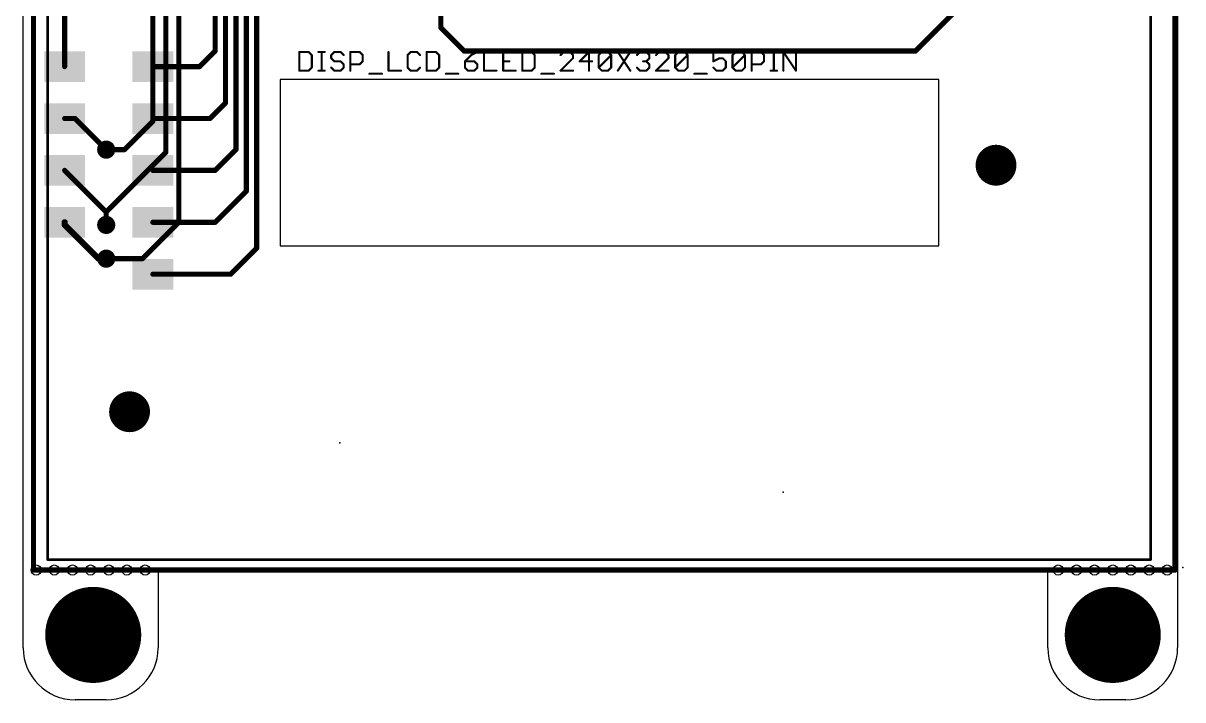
# Model space of a CAD drawing. Extents: x 0 to 56.8, y -6.3 to 91.2.
# Drawn here: x 0 to 56.8, y -6.3 to 26.8 of the extents above; entities that cross this region are included whole.
import ezdxf

# ---------------------------------------------------------------- set-up
doc = ezdxf.new("R2010")
doc.units = 0
for name, color, linetype in [('1', 12, 'CONTINUOUS'), ('16', 132, 'CONTINUOUS'), ('17', 110, 'CONTINUOUS'), ('18', 110, 'CONTINUOUS'), ('20', 4, 'CONTINUOUS'), ('22', 6, 'CONTINUOUS'), ('23', 53, 'CONTINUOUS'), ('24', 53, 'CONTINUOUS'), ('27', 253, 'CONTINUOUS'), ('41', 12, 'CONTINUOUS')]:
    doc.layers.add(name, color=color, linetype=linetype)

# ---------------------------------------------------------------- blocks, each defined once
blk = doc.blocks.new('RECT')
blk.add_solid([(-0.5, -0.5), (0.5, -0.5), (-0.5, 0.5), (0.5, 0.5)])
blk = doc.blocks.new('PIE')
at = {"const_width": 0.5}
blk.add_lwpolyline([(0, -0.25, 1), (0, 0.25, 1), (0, -0.25)], format="xyb", dxfattribs=at)
blk = doc.blocks.new('ROUNDP')
at = {"const_width": 0.5}
blk.add_lwpolyline([(0, -0.25, 1), (0, 0.25, 1), (0, -0.25)], format="xyb", dxfattribs=at)
blk = doc.blocks.new('ROUNDV')
at = {"const_width": 0.5}
blk.add_lwpolyline([(0, -0.25, 1), (0, 0.25, 1), (0, -0.25)], format="xyb", dxfattribs=at)

msp = doc.modelspace()

# ---------------------------------------------------------------- linework, layer by layer
at = {"layer": '1'}
for points, const_width in [([(0.508, 0), (0.508, 85.09)], 0.254), ([(56.388, 85.09), (56.388, 0)], 0.254), ([(11.43, 15.748), (11.43, 36.449)], 0.254), ([(10.414, 20.574), (10.414, 34.544)], 0.254), ([(10.922, 18.542), (10.922, 34.798)], 0.254), ([(9.906, 22.86), (9.906, 33.02)], 0.254), ([(50.353, 32.065), (43.688, 25.4)], 0.254), ([(20.444, 26.546), (20.444, 31.123)], 0.254), ([(9.398, 25.4), (9.398, 30.48)], 0.254), ([(2.032, 28.702), (2.032, 24.638)], 0.254), ([(21.59, 25.4), (20.444, 26.546)], 0.254), ([(8.636, 24.638), (9.398, 25.4)], 0.254), ([(43.688, 25.4), (21.59, 25.4)], 0.254), ([(6.35, 24.638), (8.636, 24.638)], 0.254), ([(9.144, 22.098), (9.906, 22.86)], 0.254), ([(2.032, 22.098), (2.54, 22.098)], 0.254), ([(2.54, 22.098), (4.064, 20.574)], 0.254), ([(6.35, 22.098), (9.144, 22.098)], 0.254), ([(9.398, 19.558), (10.414, 20.574)], 0.254), ([(2.032, 19.558), (4.064, 17.526)], 0.254), ([(6.35, 19.558), (9.398, 19.558)], 0.254), ([(9.398, 17.018), (10.922, 18.542)], 0.254), ([(4.064, 17.526), (4.064, 16.891)], 0.254), ([(2.032, 16.891), (2.032, 17.018)], 0.3048), ([(3.683, 15.24), (2.032, 16.891)], 0.3048), ([(6.35, 17.018), (9.398, 17.018)], 0.254), ([(3.683, 15.24), (4.064, 15.24)], 0.254), ([(10.16, 14.478), (11.43, 15.748)], 0.254), ([(6.35, 14.478), (10.16, 14.478)], 0.254), ([(56.388, 0), (0.508, 0)], 0.254)]:
    msp.add_lwpolyline(points, dxfattribs=dict(at, const_width=const_width))
for points, const_width in [([(20.4889, 26.5909, 1), (20.3991, 26.5011)], 0.127), ([(20.3805, 26.546, 1), (20.5075, 26.546)], 0.127), ([(9.3345, 25.4, 1), (9.4615, 25.4)], 0.127), ([(9.4429, 25.3551, 1), (9.3531, 25.4449)], 0.127), ([(21.59, 25.4635, 1), (21.59, 25.3365)], 0.127), ([(21.5451, 25.3551, 1), (21.6349, 25.4449)], 0.127), ([(43.6431, 25.4449, 1), (43.7329, 25.3551)], 0.127), ([(43.688, 25.3365, 1), (43.688, 25.4635)], 0.127), ([(1.9685, 24.638, 1), (2.0955, 24.638)], 0.127), ([(6.35, 24.7015, 1), (6.35, 24.5745)], 0.127), ([(8.5911, 24.6829, 1), (8.6809, 24.5931)], 0.127), ([(8.636, 24.5745, 1), (8.636, 24.7015)], 0.127), ([(9.8425, 22.86, 1), (9.9695, 22.86)], 0.127), ([(9.9509, 22.8151, 1), (9.8611, 22.9049)], 0.127), ([(2.032, 22.1615, 1), (2.032, 22.0345)], 0.127), ([(2.5849, 22.1429, 1), (2.4951, 22.0531)], 0.127), ([(2.54, 22.0345, 1), (2.54, 22.1615)], 0.127), ([(6.35, 22.1615, 1), (6.35, 22.0345)], 0.127), ([(9.0991, 22.1429, 1), (9.1889, 22.0531)], 0.127), ([(9.144, 22.0345, 1), (9.144, 22.1615)], 0.127), ([(4.0191, 20.5291, 1), (4.1089, 20.6189)], 0.127), ([(10.3505, 20.574, 1), (10.4775, 20.574)], 0.127), ([(10.4589, 20.5291, 1), (10.3691, 20.6189)], 0.127), ([(2.0769, 19.6029, 1), (1.9871, 19.5131)], 0.127), ([(6.35, 19.6215, 1), (6.35, 19.4945)], 0.127), ([(9.3531, 19.6029, 1), (9.4429, 19.5131)], 0.127), ([(9.398, 19.4945, 1), (9.398, 19.6215)], 0.127), ([(10.8585, 18.542, 1), (10.9855, 18.542)], 0.127), ([(10.9669, 18.4971, 1), (10.8771, 18.5869)], 0.127), ([(4.1275, 17.526, 1), (4.0005, 17.526)], 0.127), ([(4.0191, 17.4811, 1), (4.1089, 17.5709)], 0.127), ([(2.1082, 17.018, 1), (1.9558, 17.018)], 0.1524), ([(2.0859, 16.9449, 1), (1.9781, 16.8371)], 0.1524), ([(6.35, 17.0815, 1), (6.35, 16.9545)], 0.127), ([(9.3531, 17.0629, 1), (9.4429, 16.9731)], 0.127), ([(9.398, 16.9545, 1), (9.398, 17.0815)], 0.127), ([(1.9558, 16.891, 1), (2.1082, 16.891)], 0.1524), ([(4.0005, 16.891, 1), (4.1275, 16.891)], 0.127), ([(3.6291, 15.1861, 1), (3.7369, 15.2939)], 0.1524), ([(3.683, 15.3035, 1), (3.683, 15.1765)], 0.127), ([(4.064, 15.1765, 1), (4.064, 15.3035)], 0.127), ([(11.3665, 15.748, 1), (11.4935, 15.748)], 0.127), ([(11.4749, 15.7031, 1), (11.3851, 15.7929)], 0.127), ([(6.35, 14.5415, 1), (6.35, 14.4145)], 0.127), ([(10.1151, 14.5229, 1), (10.2049, 14.4331)], 0.127), ([(10.16, 14.4145, 1), (10.16, 14.5415)], 0.127), ([(0.508, 0.0635, 1), (0.508, -0.0635)], 0.127), ([(0.4445, 0, 1), (0.5715, 0)], 0.127), ([(56.3245, 0, 1), (56.4515, 0)], 0.127), ([(56.388, -0.0635, 1), (56.388, 0.0635)], 0.127)]:
    msp.add_lwpolyline(points, format="xyb", dxfattribs=dict(at, const_width=const_width))
at = {"layer": '16', "const_width": 0.254}
for points in [[(0.508, 0), (0.508, 85.09)], [(56.388, 85.09), (56.388, 0)], [(7.62, 34.163), (7.62, 17.018)], [(6.985, 29.718), (6.985, 20.447)], [(6.35, 27.813), (6.35, 21.971)], [(6.35, 21.971), (4.953, 20.574)], [(4.953, 20.574), (4.064, 20.574)], [(6.985, 20.447), (4.064, 17.526)], [(4.064, 17.526), (4.064, 16.891)], [(7.62, 17.018), (5.842, 15.24)], [(5.842, 15.24), (4.064, 15.24)], [(56.388, 0), (0.508, 0)]]:
    msp.add_lwpolyline(points, dxfattribs=at)
at = {"layer": '16', "const_width": 0.127}
for points in [[(6.2865, 21.971, 1), (6.4135, 21.971)], [(6.3949, 21.9261, 1), (6.3051, 22.0159)], [(4.064, 20.6375, 1), (4.064, 20.5105)], [(4.9081, 20.6189, 1), (4.9979, 20.5291)], [(4.953, 20.5105, 1), (4.953, 20.6375)], [(6.9215, 20.447, 1), (7.0485, 20.447)], [(7.0299, 20.4021, 1), (6.9401, 20.4919)], [(4.1275, 17.526, 1), (4.0005, 17.526)], [(4.0191, 17.5709, 1), (4.1089, 17.4811)], [(7.5565, 17.018, 1), (7.6835, 17.018)], [(7.6649, 16.9731, 1), (7.5751, 17.0629)], [(4.0005, 16.891, 1), (4.1275, 16.891)], [(4.064, 15.3035, 1), (4.064, 15.1765)], [(5.7971, 15.2849, 1), (5.8869, 15.1951)], [(5.842, 15.1765, 1), (5.842, 15.3035)], [(0.508, 0.0635, 1), (0.508, -0.0635)], [(0.4445, 0, 1), (0.5715, 0)], [(56.3245, 0, 1), (56.4515, 0)], [(56.388, -0.0635, 1), (56.388, 0.0635)]]:
    msp.add_lwpolyline(points, format="xyb", dxfattribs=at)
at = {"layer": '20'}
for p, q in [((0, -3.81), (0, 88.646)), ((56.515, 88.646), (56.515, -3.81)), ((44.831, 24.003), (12.573, 24.003)), ((12.573, 24.003), (12.573, 15.875)), ((44.831, 15.875), (44.831, 24.003)), ((12.573, 15.875), (44.831, 15.875)), ((6.604, 0), (6.604, -3.81)), ((50.165, 0), (6.604, 0)), ((50.165, -3.81), (50.165, 0)), ((4.064, -6.35), (2.54, -6.35)), ((53.975, -6.35), (52.705, -6.35))]:
    msp.add_line(p, q, dxfattribs=at)
for centre in [(0.635, 0), (1.524, 0), (2.413, 0), (3.302, 0), (4.191, 0), (5.08, 0), (5.969, 0), (50.673, 0), (51.562, 0), (52.451, 0), (53.34, 0), (54.229, 0), (55.118, 0), (56.007, 0)]:
    msp.add_circle(centre, 0.25, dxfattribs=at)
for centre, start, end in [((2.54, -3.81), 180, 270), ((4.064, -3.81), 270, 0), ((52.705, -3.81), 180, 270), ((53.975, -3.81), 270, 0)]:
    msp.add_arc(centre, 2.54, start, end, dxfattribs=at)
at = {"layer": '22', "const_width": 0.127}
for points in [[(1.194, 78.513), (1.194, 0.513)], [(55.194, 0.513), (55.194, 78.513)], [(1.194, 0.513), (55.194, 0.513)]]:
    msp.add_lwpolyline(points, dxfattribs=at)
at = {"layer": '22'}
for points, const_width in [([(1.194, 0.5448, 1), (1.194, 0.4813)], 0.0635), ([(55.194, 0.4813, 1), (55.194, 0.5448)], 0.0635), ([(1.1623, 0.513, 1), (1.2257, 0.513)], 0.0635), ([(55.1623, 0.513, 1), (55.2258, 0.513)], 0.0635), ([(3.429, -5.425, 1), (3.429, -0.925, 1), (3.429, -5.425)], 0.2032), ([(53.34, -5.425, 1), (53.34, -0.925, 1), (53.34, -5.425)], 0.2032)]:
    msp.add_lwpolyline(points, format="xyb", dxfattribs=dict(at, const_width=const_width))
at = {"layer": '23'}
for p in [(2.032, 24.638), (6.35, 24.638), (2.032, 22.098), (6.35, 22.098), (2.032, 19.558), (6.35, 19.558), (47.625, 19.812), (2.032, 17.018), (6.35, 17.018), (6.35, 14.478), (5.207, 7.747), (15.494, 6.223), (37.211, 3.81)]:
    msp.add_point(p, dxfattribs=at)
at = {"layer": '24'}
for p in [(56.769, 0.127), (3.429, -3.175), (53.34, -3.175)]:
    msp.add_point(p, dxfattribs=at)
at = {"layer": '27', "const_width": 0.1016}
for points in [[(13.5188, 25.354), (13.5188, 24.4388)], [(13.9764, 25.354), (13.5188, 25.354)], [(14.1289, 25.2015), (13.9764, 25.354)], [(14.1289, 24.5913), (14.1289, 25.2015)], [(14.4543, 25.354), (14.7594, 25.354)], [(14.6068, 24.4388), (14.6068, 25.354)], [(15.2305, 25.354), (15.078, 25.2015)], [(15.078, 25.2015), (15.078, 25.0489)], [(15.078, 25.0489), (15.2305, 24.8964)], [(15.5356, 25.354), (15.2305, 25.354)], [(15.6881, 25.2015), (15.5356, 25.354)], [(16.0135, 24.4388), (16.0135, 25.354)], [(16.0135, 25.354), (16.4711, 25.354)], [(16.4711, 25.354), (16.6236, 25.2015)], [(16.6236, 25.2015), (16.6236, 24.8964)], [(17.8846, 25.354), (17.8846, 24.4388)], [(18.9726, 25.354), (18.8201, 25.2015)], [(18.8201, 25.2015), (18.8201, 24.5913)], [(19.2777, 25.354), (18.9726, 25.354)], [(19.4302, 25.2015), (19.2777, 25.354)], [(19.7556, 25.354), (19.7556, 24.4388)], [(20.2132, 25.354), (19.7556, 25.354)], [(20.3657, 25.2015), (20.2132, 25.354)], [(20.3657, 24.5913), (20.3657, 25.2015)], [(21.9317, 25.2015), (21.6266, 24.8964)], [(22.2367, 25.354), (21.9317, 25.2015)], [(22.5621, 25.354), (22.5621, 24.4388)], [(24.1078, 25.354), (23.4977, 25.354)], [(23.4977, 25.354), (23.4977, 24.4388)], [(24.4332, 25.354), (24.4332, 24.4388)], [(24.8908, 25.354), (24.4332, 25.354)], [(25.0433, 25.2015), (24.8908, 25.354)], [(25.0433, 24.5913), (25.0433, 25.2015)], [(26.4567, 25.354), (26.3042, 25.2015)], [(26.3042, 24.4388), (26.9143, 25.0489)], [(26.7618, 25.354), (26.4567, 25.354)], [(26.9143, 25.2015), (26.7618, 25.354)], [(26.9143, 25.0489), (26.9143, 25.2015)], [(27.6973, 25.354), (27.2397, 24.8964)], [(27.6973, 24.4388), (27.6973, 25.354)], [(28.1753, 25.2015), (28.3278, 25.354)], [(28.1753, 24.5913), (28.1753, 25.2015)], [(28.1753, 24.5913), (28.7854, 25.2015)], [(28.3278, 25.354), (28.6329, 25.354)], [(28.6329, 25.354), (28.7854, 25.2015)], [(28.7854, 25.2015), (28.7854, 24.5913)], [(29.1108, 25.354), (29.7209, 24.4388)], [(29.7209, 25.354), (29.1108, 24.4388)], [(30.0463, 25.2015), (30.1988, 25.354)], [(30.1988, 25.354), (30.5039, 25.354)], [(30.5039, 25.354), (30.6564, 25.2015)], [(30.6564, 25.0489), (30.5039, 24.8964)], [(30.6564, 25.2015), (30.6564, 25.0489)], [(31.1343, 25.354), (30.9818, 25.2015)], [(30.9818, 24.4388), (31.5919, 25.0489)], [(31.4394, 25.354), (31.1343, 25.354)], [(31.5919, 25.2015), (31.4394, 25.354)], [(31.5919, 25.0489), (31.5919, 25.2015)], [(31.9173, 25.2015), (32.0699, 25.354)], [(31.9173, 24.5913), (31.9173, 25.2015)], [(31.9173, 24.5913), (32.5275, 25.2015)], [(32.0699, 25.354), (32.3749, 25.354)], [(32.3749, 25.354), (32.5275, 25.2015)], [(32.5275, 25.2015), (32.5275, 24.5913)], [(34.3985, 25.354), (33.7884, 25.354)], [(33.7884, 25.354), (33.7884, 24.8964)], [(33.7884, 24.8964), (34.0934, 25.0489)], [(34.0934, 25.0489), (34.246, 25.0489)], [(34.246, 25.0489), (34.3985, 24.8964)], [(34.7239, 25.2015), (34.8764, 25.354)], [(34.7239, 24.5913), (34.7239, 25.2015)], [(34.7239, 24.5913), (35.334, 25.2015)], [(34.8764, 25.354), (35.1815, 25.354)], [(35.1815, 25.354), (35.334, 25.2015)], [(35.334, 25.2015), (35.334, 24.5913)], [(35.6594, 24.4388), (35.6594, 25.354)], [(35.6594, 25.354), (36.117, 25.354)], [(36.117, 25.354), (36.2695, 25.2015)], [(36.2695, 25.2015), (36.2695, 24.8964)], [(36.5949, 25.354), (36.9, 25.354)], [(36.7475, 24.4388), (36.7475, 25.354)], [(37.2186, 24.4388), (37.2186, 25.354)], [(37.2186, 25.354), (37.8287, 24.4388)], [(37.8287, 24.4388), (37.8287, 25.354)], [(13.5188, 24.4388), (13.9764, 24.4388)], [(13.9764, 24.4388), (14.1289, 24.5913)], [(14.4543, 24.4388), (14.7594, 24.4388)], [(15.2305, 24.4388), (15.078, 24.5913)], [(15.2305, 24.8964), (15.5356, 24.8964)], [(15.5356, 24.4388), (15.2305, 24.4388)], [(15.5356, 24.8964), (15.6881, 24.7439)], [(15.6881, 24.5913), (15.5356, 24.4388)], [(15.6881, 24.7439), (15.6881, 24.5913)], [(16.4711, 24.7439), (16.0135, 24.7439)], [(16.6236, 24.8964), (16.4711, 24.7439)], [(17.8846, 24.4388), (18.4947, 24.4388)], [(18.8201, 24.5913), (18.9726, 24.4388)], [(18.9726, 24.4388), (19.2777, 24.4388)], [(19.2777, 24.4388), (19.4302, 24.5913)], [(19.7556, 24.4388), (20.2132, 24.4388)], [(20.2132, 24.4388), (20.3657, 24.5913)], [(21.6266, 24.8964), (21.6266, 24.5913)], [(22.0842, 24.8964), (21.6266, 24.8964)], [(21.6266, 24.5913), (21.7792, 24.4388)], [(21.7792, 24.4388), (22.0842, 24.4388)], [(22.2367, 24.7439), (22.0842, 24.8964)], [(22.0842, 24.4388), (22.2367, 24.5913)], [(22.2367, 24.5913), (22.2367, 24.7439)], [(22.5621, 24.4388), (23.1723, 24.4388)], [(23.4977, 24.8964), (23.8027, 24.8964)], [(23.4977, 24.4388), (24.1078, 24.4388)], [(24.4332, 24.4388), (24.8908, 24.4388)], [(24.8908, 24.4388), (25.0433, 24.5913)], [(26.9143, 24.4388), (26.3042, 24.4388)], [(27.2397, 24.8964), (27.8499, 24.8964)], [(28.3278, 24.4388), (28.1753, 24.5913)], [(28.6329, 24.4388), (28.3278, 24.4388)], [(28.7854, 24.5913), (28.6329, 24.4388)], [(30.1988, 24.4388), (30.0463, 24.5913)], [(30.5039, 24.4388), (30.1988, 24.4388)], [(30.5039, 24.8964), (30.3514, 24.8964)], [(30.5039, 24.8964), (30.6564, 24.7439)], [(30.6564, 24.5913), (30.5039, 24.4388)], [(30.6564, 24.7439), (30.6564, 24.5913)], [(31.5919, 24.4388), (30.9818, 24.4388)], [(32.0699, 24.4388), (31.9173, 24.5913)], [(32.3749, 24.4388), (32.0699, 24.4388)], [(32.5275, 24.5913), (32.3749, 24.4388)], [(33.9409, 24.4388), (33.7884, 24.5913)], [(34.246, 24.4388), (33.9409, 24.4388)], [(34.3985, 24.5913), (34.246, 24.4388)], [(34.3985, 24.8964), (34.3985, 24.5913)], [(34.8764, 24.4388), (34.7239, 24.5913)], [(35.1815, 24.4388), (34.8764, 24.4388)], [(35.334, 24.5913), (35.1815, 24.4388)], [(36.117, 24.7439), (35.6594, 24.7439)], [(36.2695, 24.8964), (36.117, 24.7439)], [(36.5949, 24.4388), (36.9, 24.4388)], [(16.949, 24.2863), (17.5592, 24.2863)], [(20.6911, 24.2863), (21.3012, 24.2863)], [(25.3687, 24.2863), (25.9788, 24.2863)], [(32.8529, 24.2863), (33.463, 24.2863)]]:
    msp.add_lwpolyline(points, dxfattribs=at)
at = {"layer": '27', "const_width": 0.0508}
for points in [[(13.5442, 25.354, 1), (13.4934, 25.354)], [(13.5188, 25.3794, 1), (13.5188, 25.3286)], [(13.9944, 25.3719, 1), (13.9584, 25.336)], [(13.9764, 25.3286, 1), (13.9764, 25.3794)], [(14.1543, 25.2015, 1), (14.1035, 25.2015)], [(14.111, 25.1835, 1), (14.1469, 25.2194)], [(14.4543, 25.3794, 1), (14.4543, 25.3286)], [(14.6322, 25.354, 1), (14.5814, 25.354)], [(14.7594, 25.3286, 1), (14.7594, 25.3794)], [(15.1034, 25.2015, 1), (15.0526, 25.2015)], [(15.06, 25.2194, 1), (15.096, 25.1835)], [(15.096, 25.0669, 1), (15.06, 25.031)], [(15.0526, 25.0489, 1), (15.1034, 25.0489)], [(15.2305, 25.3794, 1), (15.2305, 25.3286)], [(15.2485, 25.336, 1), (15.2126, 25.3719)], [(15.5535, 25.3719, 1), (15.5176, 25.336)], [(15.5356, 25.3286, 1), (15.5356, 25.3794)], [(15.6702, 25.1835, 1), (15.7061, 25.2194)], [(16.0389, 25.354, 1), (15.9881, 25.354)], [(16.0135, 25.3794, 1), (16.0135, 25.3286)], [(16.4891, 25.3719, 1), (16.4531, 25.336)], [(16.4711, 25.3286, 1), (16.4711, 25.3794)], [(16.649, 25.2015, 1), (16.5982, 25.2015)], [(16.6057, 25.1835, 1), (16.6416, 25.2194)], [(17.91, 25.354, 1), (17.8592, 25.354)], [(18.8455, 25.2015, 1), (18.7947, 25.2015)], [(18.8021, 25.2194, 1), (18.838, 25.1835)], [(18.9726, 25.3794, 1), (18.9726, 25.3286)], [(18.9906, 25.336, 1), (18.9546, 25.3719)], [(19.2956, 25.3719, 1), (19.2597, 25.336)], [(19.2777, 25.3286, 1), (19.2777, 25.3794)], [(19.4122, 25.1835, 1), (19.4482, 25.2194)], [(19.781, 25.354, 1), (19.7302, 25.354)], [(19.7556, 25.3794, 1), (19.7556, 25.3286)], [(20.2311, 25.3719, 1), (20.1952, 25.336)], [(20.2132, 25.3286, 1), (20.2132, 25.3794)], [(20.3911, 25.2015, 1), (20.3403, 25.2015)], [(20.3477, 25.1835, 1), (20.3837, 25.2194)], [(21.9203, 25.2242, 1), (21.943, 25.1787)], [(21.9496, 25.1835, 1), (21.9137, 25.2194)], [(22.2481, 25.3313, 1), (22.2254, 25.3767)], [(22.5875, 25.354, 1), (22.5367, 25.354)], [(23.4977, 25.3794, 1), (23.4977, 25.3286)], [(23.5231, 25.354, 1), (23.4723, 25.354)], [(24.1078, 25.3286, 1), (24.1078, 25.3794)], [(24.4586, 25.354, 1), (24.4078, 25.354)], [(24.4332, 25.3794, 1), (24.4332, 25.3286)], [(24.9087, 25.3719, 1), (24.8728, 25.336)], [(24.8908, 25.3286, 1), (24.8908, 25.3794)], [(25.0687, 25.2015, 1), (25.0179, 25.2015)], [(25.0253, 25.1835, 1), (25.0613, 25.2194)], [(26.2863, 25.2194, 1), (26.3222, 25.1835)], [(26.4567, 25.3794, 1), (26.4567, 25.3286)], [(26.4747, 25.336, 1), (26.4388, 25.3719)], [(26.7798, 25.3719, 1), (26.7439, 25.336)], [(26.7618, 25.3286, 1), (26.7618, 25.3794)], [(26.9397, 25.2015, 1), (26.8889, 25.2015)], [(26.8889, 25.0489, 1), (26.9397, 25.0489)], [(26.8964, 25.1835, 1), (26.9323, 25.2194)], [(26.9323, 25.031, 1), (26.8964, 25.0669)], [(27.7227, 25.354, 1), (27.6719, 25.354)], [(27.7153, 25.336, 1), (27.6794, 25.3719)], [(28.2007, 25.2015, 1), (28.1499, 25.2015)], [(28.1573, 25.2194, 1), (28.1932, 25.1835)], [(28.3278, 25.3794, 1), (28.3278, 25.3286)], [(28.3457, 25.336, 1), (28.3098, 25.3719)], [(28.6508, 25.3719, 1), (28.6149, 25.336)], [(28.6329, 25.3286, 1), (28.6329, 25.3794)], [(28.8108, 25.2015, 1), (28.76, 25.2015)], [(28.8033, 25.1835, 1), (28.7674, 25.2194)], [(28.7674, 25.1835, 1), (28.8033, 25.2194)], [(29.1319, 25.3681, 1), (29.0896, 25.3399)], [(29.742, 25.3399, 1), (29.6998, 25.3681)], [(30.0283, 25.2194, 1), (30.0643, 25.1835)], [(30.1988, 25.3794, 1), (30.1988, 25.3286)], [(30.2168, 25.336, 1), (30.1809, 25.3719)], [(30.5218, 25.3719, 1), (30.4859, 25.336)], [(30.5039, 25.3286, 1), (30.5039, 25.3794)], [(30.6818, 25.2015, 1), (30.631, 25.2015)], [(30.631, 25.0489, 1), (30.6818, 25.0489)], [(30.6385, 25.1835, 1), (30.6744, 25.2194)], [(30.6744, 25.031, 1), (30.6385, 25.0669)], [(30.9639, 25.2194, 1), (30.9998, 25.1835)], [(31.1343, 25.3794, 1), (31.1343, 25.3286)], [(31.1523, 25.336, 1), (31.1164, 25.3719)], [(31.4574, 25.3719, 1), (31.4214, 25.336)], [(31.4394, 25.3286, 1), (31.4394, 25.3794)], [(31.6173, 25.2015, 1), (31.5665, 25.2015)], [(31.5665, 25.0489, 1), (31.6173, 25.0489)], [(31.574, 25.1835, 1), (31.6099, 25.2194)], [(31.6099, 25.031, 1), (31.574, 25.0669)], [(31.9427, 25.2015, 1), (31.8919, 25.2015)], [(31.8994, 25.2194, 1), (31.9353, 25.1835)], [(32.0699, 25.3794, 1), (32.0699, 25.3286)], [(32.0878, 25.336, 1), (32.0519, 25.3719)], [(32.3929, 25.3719, 1), (32.357, 25.336)], [(32.3749, 25.3286, 1), (32.3749, 25.3794)], [(32.5529, 25.2015, 1), (32.5021, 25.2015)], [(32.5454, 25.1835, 1), (32.5095, 25.2194)], [(32.5095, 25.1835, 1), (32.5454, 25.2194)], [(33.7884, 25.3794, 1), (33.7884, 25.3286)], [(33.8138, 25.354, 1), (33.763, 25.354)], [(34.0934, 25.0743, 1), (34.0934, 25.0235)], [(34.1048, 25.0262, 1), (34.0821, 25.0716)], [(34.2639, 25.0669, 1), (34.228, 25.031)], [(34.246, 25.0235, 1), (34.246, 25.0743)], [(34.3985, 25.3286, 1), (34.3985, 25.3794)], [(34.7493, 25.2015, 1), (34.6985, 25.2015)], [(34.7059, 25.2194, 1), (34.7419, 25.1835)], [(34.8764, 25.3794, 1), (34.8764, 25.3286)], [(34.8944, 25.336, 1), (34.8585, 25.3719)], [(35.1994, 25.3719, 1), (35.1635, 25.336)], [(35.1815, 25.3286, 1), (35.1815, 25.3794)], [(35.3594, 25.2015, 1), (35.3086, 25.2015)], [(35.352, 25.1835, 1), (35.316, 25.2194)], [(35.316, 25.1835, 1), (35.352, 25.2194)], [(35.6848, 25.354, 1), (35.634, 25.354)], [(35.6594, 25.3794, 1), (35.6594, 25.3286)], [(36.135, 25.3719, 1), (36.099, 25.336)], [(36.117, 25.3286, 1), (36.117, 25.3794)], [(36.2949, 25.2015, 1), (36.2441, 25.2015)], [(36.2516, 25.1835, 1), (36.2875, 25.2194)], [(36.5949, 25.3794, 1), (36.5949, 25.3286)], [(36.7729, 25.354, 1), (36.7221, 25.354)], [(36.9, 25.3286, 1), (36.9, 25.3794)], [(37.244, 25.354, 1), (37.1932, 25.354)], [(37.2397, 25.3681, 1), (37.1975, 25.3399)], [(37.8541, 25.354, 1), (37.8033, 25.354)], [(13.5188, 24.4642, 1), (13.5188, 24.4134)], [(13.4934, 24.4388, 1), (13.5442, 24.4388)], [(13.9584, 24.4568, 1), (13.9944, 24.4208)], [(13.9764, 24.4134, 1), (13.9764, 24.4642)], [(14.1035, 24.5913, 1), (14.1543, 24.5913)], [(14.1469, 24.5734, 1), (14.111, 24.6093)], [(14.4543, 24.4642, 1), (14.4543, 24.4134)], [(14.5814, 24.4388, 1), (14.6322, 24.4388)], [(14.7594, 24.4134, 1), (14.7594, 24.4642)], [(15.096, 24.6093, 1), (15.06, 24.5734)], [(15.2305, 24.9218, 1), (15.2305, 24.871)], [(15.2305, 24.4642, 1), (15.2305, 24.4134)], [(15.2126, 24.8784, 1), (15.2485, 24.9144)], [(15.2126, 24.4208, 1), (15.2485, 24.4568)], [(15.5535, 24.9144, 1), (15.5176, 24.8784)], [(15.5176, 24.4568, 1), (15.5535, 24.4208)], [(15.5356, 24.871, 1), (15.5356, 24.9218)], [(15.5356, 24.4134, 1), (15.5356, 24.4642)], [(15.7135, 24.7439, 1), (15.6627, 24.7439)], [(15.6627, 24.5913, 1), (15.7135, 24.5913)], [(15.6702, 24.7259, 1), (15.7061, 24.7618)], [(15.7061, 24.5734, 1), (15.6702, 24.6093)], [(16.0135, 24.7693, 1), (16.0135, 24.7185)], [(15.9881, 24.4388, 1), (16.0389, 24.4388)], [(16.4531, 24.7618, 1), (16.4891, 24.7259)], [(16.4711, 24.7185, 1), (16.4711, 24.7693)], [(16.5982, 24.8964, 1), (16.649, 24.8964)], [(16.6416, 24.8784, 1), (16.6057, 24.9144)], [(17.8846, 24.4642, 1), (17.8846, 24.4134)], [(17.8592, 24.4388, 1), (17.91, 24.4388)], [(18.4947, 24.4134, 1), (18.4947, 24.4642)], [(18.838, 24.6093, 1), (18.8021, 24.5734)], [(18.7947, 24.5913, 1), (18.8455, 24.5913)], [(18.9726, 24.4642, 1), (18.9726, 24.4134)], [(18.9546, 24.4208, 1), (18.9906, 24.4568)], [(19.2597, 24.4568, 1), (19.2956, 24.4208)], [(19.2777, 24.4134, 1), (19.2777, 24.4642)], [(19.4482, 24.5734, 1), (19.4122, 24.6093)], [(19.7556, 24.4642, 1), (19.7556, 24.4134)], [(19.7302, 24.4388, 1), (19.781, 24.4388)], [(20.1952, 24.4568, 1), (20.2311, 24.4208)], [(20.2132, 24.4134, 1), (20.2132, 24.4642)], [(20.3403, 24.5913, 1), (20.3911, 24.5913)], [(20.3837, 24.5734, 1), (20.3477, 24.6093)], [(21.652, 24.8964, 1), (21.6012, 24.8964)], [(21.6266, 24.9218, 1), (21.6266, 24.871)], [(21.6087, 24.9144, 1), (21.6446, 24.8784)], [(21.6012, 24.5913, 1), (21.652, 24.5913)], [(21.6446, 24.6093, 1), (21.6087, 24.5734)], [(21.7792, 24.4642, 1), (21.7792, 24.4134)], [(21.7612, 24.4208, 1), (21.7971, 24.4568)], [(22.1022, 24.9144, 1), (22.0663, 24.8784)], [(22.0663, 24.4568, 1), (22.1022, 24.4208)], [(22.0842, 24.871, 1), (22.0842, 24.9218)], [(22.0842, 24.4134, 1), (22.0842, 24.4642)], [(22.2621, 24.7439, 1), (22.2113, 24.7439)], [(22.2113, 24.5913, 1), (22.2621, 24.5913)], [(22.2188, 24.7259, 1), (22.2547, 24.7618)], [(22.2547, 24.5734, 1), (22.2188, 24.6093)], [(22.5621, 24.4642, 1), (22.5621, 24.4134)], [(22.5367, 24.4388, 1), (22.5875, 24.4388)], [(23.1723, 24.4134, 1), (23.1723, 24.4642)], [(23.4977, 24.9218, 1), (23.4977, 24.871)], [(23.4977, 24.4642, 1), (23.4977, 24.4134)], [(23.4723, 24.4388, 1), (23.5231, 24.4388)], [(23.8027, 24.871, 1), (23.8027, 24.9218)], [(24.1078, 24.4134, 1), (24.1078, 24.4642)], [(24.4332, 24.4642, 1), (24.4332, 24.4134)], [(24.4078, 24.4388, 1), (24.4586, 24.4388)], [(24.8728, 24.4568, 1), (24.9087, 24.4208)], [(24.8908, 24.4134, 1), (24.8908, 24.4642)], [(25.0179, 24.5913, 1), (25.0687, 24.5913)], [(25.0613, 24.5734, 1), (25.0253, 24.6093)], [(26.3042, 24.4642, 1), (26.3042, 24.4134)], [(26.2863, 24.4568, 1), (26.3222, 24.4208)], [(26.9143, 24.4134, 1), (26.9143, 24.4642)], [(27.2397, 24.9218, 1), (27.2397, 24.871)], [(27.2218, 24.9144, 1), (27.2577, 24.8784)], [(27.6719, 24.4388, 1), (27.7227, 24.4388)], [(27.8499, 24.871, 1), (27.8499, 24.9218)], [(28.1932, 24.6093, 1), (28.1573, 24.5734)], [(28.1573, 24.6093, 1), (28.1932, 24.5734)], [(28.1499, 24.5913, 1), (28.2007, 24.5913)], [(28.3278, 24.4642, 1), (28.3278, 24.4134)], [(28.3098, 24.4208, 1), (28.3457, 24.4568)], [(28.6149, 24.4568, 1), (28.6508, 24.4208)], [(28.6329, 24.4134, 1), (28.6329, 24.4642)], [(28.76, 24.5913, 1), (28.8108, 24.5913)], [(28.8033, 24.5734, 1), (28.7674, 24.6093)], [(29.0896, 24.4529, 1), (29.1319, 24.4247)], [(29.6998, 24.4247, 1), (29.742, 24.4529)], [(30.0643, 24.6093, 1), (30.0283, 24.5734)], [(30.1988, 24.4642, 1), (30.1988, 24.4134)], [(30.1809, 24.4208, 1), (30.2168, 24.4568)], [(30.3514, 24.9218, 1), (30.3514, 24.871)], [(30.5218, 24.9144, 1), (30.4859, 24.8784)], [(30.4859, 24.9144, 1), (30.5218, 24.8784)], [(30.4859, 24.4568, 1), (30.5218, 24.4208)], [(30.5039, 24.871, 1), (30.5039, 24.9218)], [(30.5039, 24.4134, 1), (30.5039, 24.4642)], [(30.6818, 24.7439, 1), (30.631, 24.7439)], [(30.631, 24.5913, 1), (30.6818, 24.5913)], [(30.6385, 24.7259, 1), (30.6744, 24.7618)], [(30.6744, 24.5734, 1), (30.6385, 24.6093)], [(30.9818, 24.4642, 1), (30.9818, 24.4134)], [(30.9639, 24.4568, 1), (30.9998, 24.4208)], [(31.5919, 24.4134, 1), (31.5919, 24.4642)], [(31.8919, 24.5913, 1), (31.9427, 24.5913)], [(31.9353, 24.6093, 1), (31.8994, 24.5734)], [(31.8994, 24.6093, 1), (31.9353, 24.5734)], [(32.0699, 24.4642, 1), (32.0699, 24.4134)], [(32.0519, 24.4208, 1), (32.0878, 24.4568)], [(32.357, 24.4568, 1), (32.3929, 24.4208)], [(32.3749, 24.4134, 1), (32.3749, 24.4642)], [(32.5021, 24.5913, 1), (32.5529, 24.5913)], [(32.5454, 24.5734, 1), (32.5095, 24.6093)], [(33.777, 24.9191, 1), (33.7997, 24.8737)], [(33.763, 24.8964, 1), (33.8138, 24.8964)], [(33.8063, 24.6093, 1), (33.7704, 24.5734)], [(33.9409, 24.4642, 1), (33.9409, 24.4134)], [(33.9229, 24.4208, 1), (33.9589, 24.4568)], [(34.228, 24.4568, 1), (34.2639, 24.4208)], [(34.246, 24.4134, 1), (34.246, 24.4642)], [(34.4239, 24.8964, 1), (34.3731, 24.8964)], [(34.3731, 24.5913, 1), (34.4239, 24.5913)], [(34.3805, 24.8784, 1), (34.4165, 24.9144)], [(34.4165, 24.5734, 1), (34.3805, 24.6093)], [(34.7419, 24.6093, 1), (34.7059, 24.5734)], [(34.7059, 24.6093, 1), (34.7419, 24.5734)], [(34.6985, 24.5913, 1), (34.7493, 24.5913)], [(34.8764, 24.4642, 1), (34.8764, 24.4134)], [(34.8585, 24.4208, 1), (34.8944, 24.4568)], [(35.1635, 24.4568, 1), (35.1994, 24.4208)], [(35.1815, 24.4134, 1), (35.1815, 24.4642)], [(35.3086, 24.5913, 1), (35.3594, 24.5913)], [(35.352, 24.5734, 1), (35.316, 24.6093)], [(35.6594, 24.7693, 1), (35.6594, 24.7185)], [(35.634, 24.4388, 1), (35.6848, 24.4388)], [(36.099, 24.7618, 1), (36.135, 24.7259)], [(36.117, 24.7185, 1), (36.117, 24.7693)], [(36.2441, 24.8964, 1), (36.2949, 24.8964)], [(36.2875, 24.8784, 1), (36.2516, 24.9144)], [(36.5949, 24.4642, 1), (36.5949, 24.4134)], [(36.7221, 24.4388, 1), (36.7729, 24.4388)], [(36.9, 24.4134, 1), (36.9, 24.4642)], [(37.1932, 24.4388, 1), (37.244, 24.4388)], [(37.8033, 24.4388, 1), (37.8541, 24.4388)], [(37.8076, 24.4247, 1), (37.8499, 24.4529)], [(16.949, 24.3117, 1), (16.949, 24.2609)], [(17.5592, 24.2609, 1), (17.5592, 24.3117)], [(20.6911, 24.3117, 1), (20.6911, 24.2609)], [(21.3012, 24.2609, 1), (21.3012, 24.3117)], [(25.3687, 24.3117, 1), (25.3687, 24.2609)], [(25.9788, 24.2609, 1), (25.9788, 24.3117)], [(32.8529, 24.3117, 1), (32.8529, 24.2609)], [(33.463, 24.2609, 1), (33.463, 24.3117)]]:
    msp.add_lwpolyline(points, format="xyb", dxfattribs=at)
at = {"layer": '41'}
for points, const_width in [([(47.625, 20.562, 0.4142), (46.875, 19.812)], 0.5), ([(48.375, 19.812, 0.4142), (47.625, 20.562)], 0.5), ([(47.625, 20.687, 1), (47.625, 20.437)], 0.25), ([(47.625, 20.437, 1), (47.625, 20.687)], 0.25), ([(46.875, 19.812, 0.4142), (47.625, 19.062)], 0.5), ([(47, 19.812, 1), (46.75, 19.812)], 0.25), ([(46.75, 19.812, 1), (47, 19.812)], 0.25), ([(47.625, 19.062, 0.4142), (48.375, 19.812)], 0.5), ([(48.5, 19.812, 1), (48.25, 19.812)], 0.25), ([(48.25, 19.812, 1), (48.5, 19.812)], 0.25), ([(47.625, 19.187, 1), (47.625, 18.937)], 0.25), ([(47.625, 18.937, 1), (47.625, 19.187)], 0.25), ([(5.207, 8.497, 0.4142), (4.457, 7.747)], 0.5), ([(5.957, 7.747, 0.4142), (5.207, 8.497)], 0.5), ([(5.207, 8.622, 1), (5.207, 8.372)], 0.25), ([(5.207, 8.372, 1), (5.207, 8.622)], 0.25), ([(4.457, 7.747, 0.4142), (5.207, 6.997)], 0.5), ([(4.582, 7.747, 1), (4.332, 7.747)], 0.25), ([(5.207, 6.997, 0.4142), (5.957, 7.747)], 0.5), ([(6.082, 7.747, 1), (5.832, 7.747)], 0.25), ([(4.332, 7.747, 1), (4.582, 7.747)], 0.25), ([(5.832, 7.747, 1), (6.082, 7.747)], 0.25), ([(5.207, 7.122, 1), (5.207, 6.872)], 0.25), ([(5.207, 6.872, 1), (5.207, 7.122)], 0.25), ([(3.429, -4.425, 1), (3.429, -1.925, 1), (3.429, -4.425)], 2.032), ([(53.34, -4.425, 1), (53.34, -1.925, 1), (53.34, -4.425)], 2.032)]:
    msp.add_lwpolyline(points, format="xyb", dxfattribs=dict(at, const_width=const_width))

# ---------------------------------------------------------------- block references
at = {"layer": '1', "xscale": 1.5, "yscale": 2, "rotation": 90}
for p in [(2.032, 24.638), (6.35, 24.638), (2.032, 22.098), (6.35, 22.098), (2.032, 19.558), (6.35, 19.558), (2.032, 17.018), (6.35, 17.018), (6.35, 14.478)]:
    msp.add_blockref('RECT', p, dxfattribs=at)
at = {"layer": '1'}
for p in [(47.625, 19.812), (5.207, 7.747)]:
    msp.add_blockref('PIE', p, dxfattribs=at)
at = {"layer": '17', "xscale": 4, "yscale": 4}
for p, rotation in [((3.429, -3.175), 90), ((3.429, -3.175), 90), ((53.34, -3.175), 180), ((53.34, -3.175), 180)]:
    msp.add_blockref('ROUNDP', p, dxfattribs=dict(at, rotation=rotation))
at = {"layer": '18', "xscale": 0.889, "yscale": 0.889}
for p in [(4.064, 20.574), (4.064, 20.574), (4.064, 16.891), (4.064, 16.891), (4.064, 15.24), (4.064, 15.24)]:
    msp.add_blockref('ROUNDV', p, dxfattribs=at)

doc.saveas('drawing.dxf')
